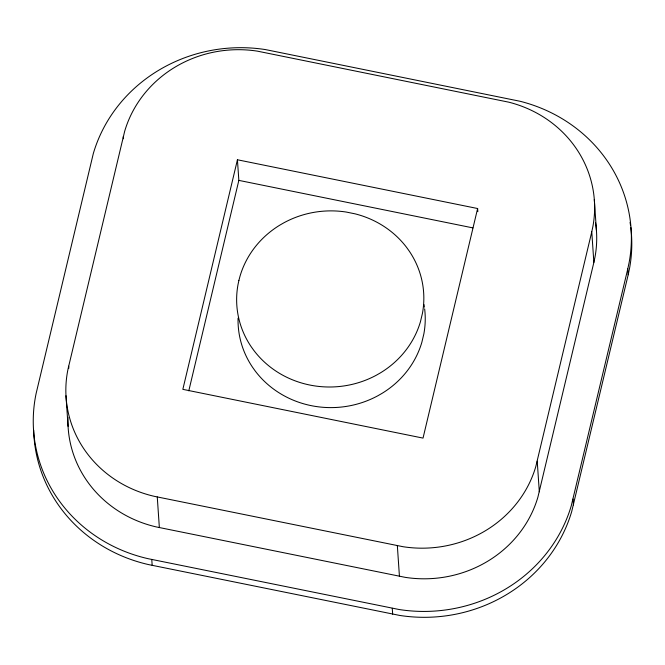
<?xml version="1.0" encoding="UTF-8"?>
<svg xmlns="http://www.w3.org/2000/svg" width="665" height="665" viewBox="0 0 665 665"><rect width="100%" height="100%" fill="white"/><g stroke="black" fill="none" stroke-linecap="round" stroke-linejoin="round"><path stroke-width="1" d="M591.775 231.794L592.914 226.391A117.032 110.049 -3.9 0 0 508.783 102.177L257.388 51.147A117.032 110.049 -3.9 0 0 124.654 131.346L68.079 368.826A117.032 110.049 -3.9 0 0 154.463 496.364L403.081 546.721A117.032 110.049 -3.9 0 0 535.815 466.531L591.775 231.794L593.862 262.417L537.902 497.146A117.032 110.049 -3.9 0 1 405.168 577.345L156.549 526.979A117.032 110.049 -3.9 0 1 67.988 417.329M593.862 262.417L595 257.006A117.032 110.049 -3.9 0 0 595.574 222.925M627.785 268.893L629.173 262.301A151.72 142.667 -3.9 0 0 520.105 101.28L265.393 49.576A151.72 142.667 -3.9 0 0 93.316 153.54L36.151 393.356A151.72 142.667 -3.9 0 0 148.137 558.7L399.249 609.539A151.72 142.667 -3.9 0 0 571.326 505.575L627.785 268.893L628.184 274.778L571.725 511.46A151.72 142.667 -3.9 0 1 399.657 615.424L148.536 564.585A151.72 142.667 -3.9 0 1 33.682 430.114M628.184 274.778L629.572 268.195A151.72 142.667 -3.9 0 0 630.769 227.314M237.43 159.775L182.842 389.349L423.031 438.102L477.62 208.527L237.43 159.775L238.843 180.381L188.802 390.829M238.843 180.381L472.923 227.896M594.302 199.467L596.397 230.082M573.055 499.058L573.454 504.943M537.229 461.186L539.315 491.801M477.62 208.527L477.836 211.62M397.346 545.699L399.432 576.314M392.259 608.284L392.666 614.177M157.264 496.93L159.351 527.553M123.233 136.691L123.374 138.736M151.77 559.431L152.169 565.325M68.711 366.182L68.844 368.227M65.985 395.717L68.071 426.332M424.644 308.859A93.624 88.038 -3.9 0 1 423.871 333.838L421.859 342.284A93.624 88.038 -3.9 0 1 381.752 393.53L377.811 395.783A93.624 88.038 -3.9 0 1 255.136 370.887L252.584 367.313A93.624 88.038 -3.9 0 1 238.062 318.161M424.012 304.578A93.624 88.038 -3.9 0 1 424.411 307.147M630.063 222.359A151.72 142.667 -3.9 0 1 630.511 225.327M238.901 280.397L238.004 284.645A93.624 88.038 -3.9 0 0 251.171 346.706L253.731 350.272A93.624 88.038 -3.9 0 0 376.407 375.176L380.347 372.924A93.624 88.038 -3.9 0 0 420.455 321.677L422.466 313.232A93.624 88.038 -3.9 0 0 409.291 251.171L406.739 247.596A93.624 88.038 -3.9 0 0 355.16 213.864L346.199 212.044A93.624 88.038 -3.9 0 0 284.063 222.7L280.123 224.953A93.624 88.038 -3.9 0 0 240.015 276.199L238.901 280.397"/></g></svg>
